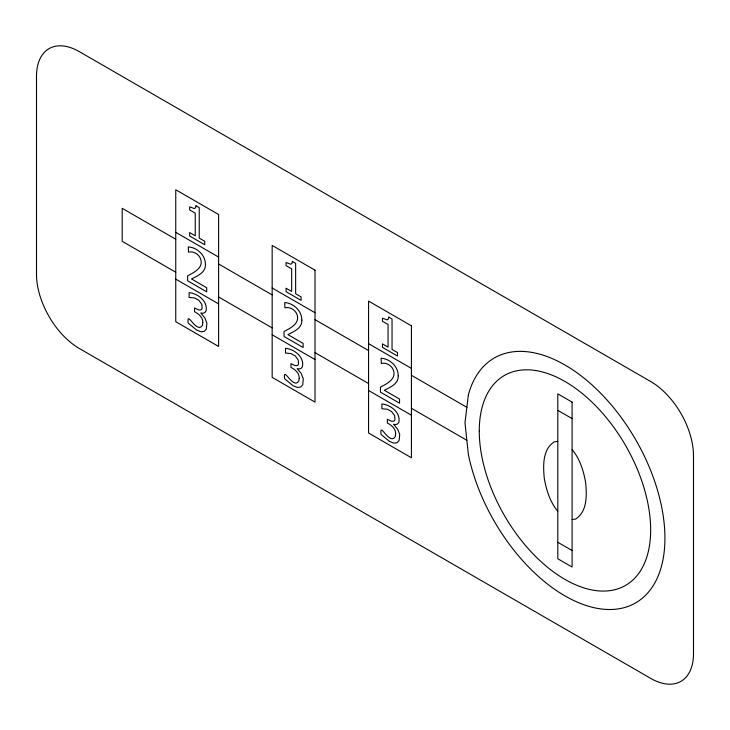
<?xml version="1.0" encoding="UTF-8"?>
<svg xmlns="http://www.w3.org/2000/svg" width="730" height="730" viewBox="0 0 730 730"><rect width="100%" height="100%" fill="white"/><g stroke="black" fill="none" stroke-linecap="round" stroke-linejoin="round"><path stroke-width="1.09" d="M557.811 441.331L554.243 441.86C542.417 449.424 543.12 465.84 544.261 478.177C546.305 489.985 550 501.994 557.811 511.31M572.101 519.55L575.669 519.03C587.495 511.465 586.792 495.049 585.652 482.703C583.608 470.905 579.912 458.896 572.101 449.58M557.811 410.351L572.101 418.6M175.757 232.341L218.608 257.079M272.162 287.994L315.013 312.732M368.568 343.657L411.419 368.394M175.757 239.248L122.193 208.324L122.193 241.311L175.757 272.235M218.608 263.986L272.162 294.911M315.013 319.649L368.568 350.573M411.419 375.311L466.862 407.313M218.608 296.973L272.162 327.898M315.013 352.636L368.568 383.551M411.419 408.289L466.862 440.299M175.757 279.143L218.608 303.881M272.162 334.805L315.013 359.543M368.568 390.468L411.419 415.206M557.811 542.29L572.101 550.539M202.831 322.596L202.393 325.388L201.124 326.857C195.065 330.964 186.415 309.912 188.249 323.144L196.698 330.106L201.042 331.821L204.3 331.365L206.325 329.148L206.891 323.235L204.884 317.869L200.732 312.978L202.913 313.279L204.756 312.623L206.024 311.071C208.114 301.362 197.921 293.451 189.097 292.63L189.097 297.42L194.609 297.94L198.879 300.34L201.79 304.3L202.137 307.987A5.694 3.285 60 0 1 200.494 309.958L198.478 309.885L194.563 307.987L194.563 311.746C198.77 313.827 203.086 317.459 202.831 322.596M299.236 378.259L298.798 381.051L297.53 382.52C291.471 386.626 282.829 365.575 284.654 378.806L293.113 385.768L297.448 387.484L300.705 387.028L302.731 384.801L303.297 378.888L301.289 373.532L297.137 368.632L299.318 368.942L301.171 368.285L302.43 366.734C304.519 357.025 294.336 349.113 285.512 348.292L285.512 353.074L291.014 353.603L295.294 356.003L298.196 359.963L298.543 363.649A5.694 3.285 60 0 1 296.9 365.62L294.884 365.538L290.969 363.649L290.969 367.409C295.175 369.49 299.501 373.121 299.236 378.259M395.642 433.921L395.204 436.704L393.935 438.173C387.876 442.289 379.235 421.237 381.069 434.459L389.519 441.431L393.853 443.137L397.12 442.69L399.146 440.464L399.712 434.551L397.695 429.185L393.543 424.294L395.724 424.604L397.576 423.947L398.835 422.396C400.934 412.687 390.742 404.776 381.918 403.955L381.918 408.736L387.42 409.256L391.7 411.665L394.601 415.616L394.948 419.312A5.694 3.285 60 0 1 393.306 421.274L391.289 421.201L387.374 419.303L387.374 423.071C391.581 425.143 395.906 428.784 395.642 433.921M205.431 264.479C205.906 272.536 197.419 275.885 191.525 278.97L206.718 287.739L206.718 291.845L187.637 280.822L187.637 275.812C193.815 272.6 203.378 268.029 200.796 259.433C199.29 254.387 193.678 250.892 188.513 252.124L188.285 246.904C197.282 247.452 205.468 255.29 205.431 264.479M301.837 320.141C302.311 328.199 293.825 331.548 287.93 334.623L303.132 343.401L303.132 347.498L284.043 336.484L284.043 331.475C290.221 328.263 299.784 323.682 297.201 315.086C295.696 310.049 290.093 306.554 284.919 307.786L284.691 302.567C293.697 303.114 301.873 310.953 301.837 320.141M398.251 375.804C398.717 383.861 390.24 387.21 384.336 390.285L399.538 399.064L399.538 403.161L380.449 392.147L380.449 387.137C386.626 383.925 396.189 379.345 393.607 370.749C392.11 365.712 386.498 362.217 381.325 363.44L381.096 358.229C390.103 358.777 398.288 366.615 398.251 375.804M468.386 394.811L464.983 422.725L468.386 454.571A141.392 81.632 60 0 0 622.298 608.117A141.392 81.632 60 0 0 622.298 418.983A141.392 81.632 60 0 0 468.386 394.811M196.014 205.814L195.503 207.813L194.326 208.561L189.645 206.845L189.645 209.93L195.248 213.169L195.248 235.799L189.645 232.569L189.645 236.009L204.719 244.714L204.719 241.274L199.235 238.108L199.235 207.667L196.014 205.814M292.42 261.468L291.909 263.475L290.732 264.224L286.05 262.508L286.05 265.592L291.653 268.832L291.653 291.462L286.05 288.222L286.05 291.671L301.125 300.377L301.125 296.927L295.641 293.761L295.641 263.329L292.42 261.468M388.834 317.13L388.314 319.138L387.137 319.886L382.456 318.171L382.456 321.255L388.059 324.485L388.059 347.124L382.456 343.885L382.456 347.334L397.531 356.039L397.531 352.59L392.046 349.424L392.046 318.992L388.834 317.13M650.649 381.489L79.351 51.648A60.599 34.985 60 0 0 36.5 76.385L36.5 274.298A60.599 34.985 60 0 0 79.351 348.511L650.649 678.352A60.599 34.985 60 0 0 693.5 653.615L693.5 455.702A60.599 34.985 60 0 0 650.649 381.489M572.101 402.102L557.811 393.862L557.811 558.779L572.101 567.027L572.101 402.102M218.608 214.511L175.757 189.773L175.757 321.711L218.608 346.449L218.608 214.511M315.013 270.173L272.162 245.435L272.162 377.373L315.013 402.111L315.013 270.173M411.419 325.826L368.568 301.088L368.568 433.027L411.419 457.765L411.419 325.826M479.263 430.965A121.189 69.971 60 0 0 607.807 590.88A121.189 69.971 60 0 0 607.807 419.485A121.189 69.971 60 0 0 479.263 430.965"/></g></svg>
